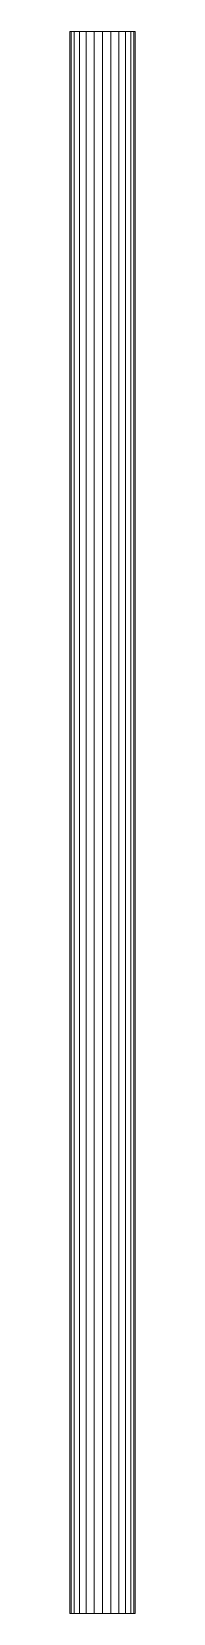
# Model space of a CAD drawing. Header units: inches. Extents: x -3326 to -59, y 8 to 1043.
# Drawn here: x -2423.45 to -2421.55, y 387.88 to 433.89 of the extents above; entities that cross this region are included whole.
import ezdxf

# ---------------------------------------------------------------- set-up
doc = ezdxf.new("R2010")
doc.units = ezdxf.units.IN
doc.header["$MEASUREMENT"] = 0
doc.layers.add('F-SPRN', color=10, linetype='Continuous', lineweight=9)

msp = doc.modelspace()

# ---------------------------------------------------------------- linework, layer by layer
at = {"layer": 'F-SPRN', "color": 1}
msp.add_line((-2422.5, 433.891, 964), (-2422.5, 387.879, 964), dxfattribs=at)
msp.add_line((-2422.5, 433.891, 964), (-2422.5, 387.879, 964), dxfattribs=at)

# ---------------------------------------------------------------- meshes
mesh = msp.add_polyface(dxfattribs=at)
corners = [(-2423.45, 433.891, 964), (-2423.418, 433.891, 964.246), (-2423.323, 433.891, 964.475), (-2423.172, 433.891, 964.672), (-2422.975, 433.891, 964.823), (-2422.746, 433.891, 964.918), (-2422.5, 433.891, 964.95), (-2422.254, 433.891, 964.918), (-2422.025, 433.891, 964.823), (-2421.828, 433.891, 964.672), (-2421.677, 433.891, 964.475), (-2421.582, 433.891, 964.246), (-2421.55, 433.891, 964), (-2421.582, 433.891, 963.754), (-2421.677, 433.891, 963.525), (-2421.828, 433.891, 963.328), (-2422.025, 433.891, 963.177), (-2422.254, 433.891, 963.082), (-2422.5, 433.891, 963.05), (-2422.746, 433.891, 963.082), (-2422.975, 433.891, 963.177), (-2423.172, 433.891, 963.328), (-2423.323, 433.891, 963.525), (-2423.418, 433.891, 963.754)]
mesh.append_faces([[corners[k] for k in face] for face in [(18, 16, 17)]], dxfattribs={"vtx0": -1, "color": 1})
mesh.append_faces([[corners[k] for k in face] for face in [(9, 4, 8)]], dxfattribs={"vtx0": -1, "vtx1": -1, "color": 1})
mesh.append_faces([[corners[k] for k in face] for face in [(21, 9, 15, 16)]], dxfattribs={"vtx0": -1, "vtx1": -1, "vtx3": -1, "color": 1})
mesh.append_faces([[corners[k] for k in face] for face in [(5, 6, 4), (14, 15, 13)]], dxfattribs={"vtx1": -1, "color": 1})
mesh.append_faces([[corners[k] for k in face] for face in [(3, 4, 9, 21), (20, 21, 16, 18)]], dxfattribs={"vtx1": -1, "vtx2": -1, "vtx3": -1, "color": 1})
mesh.append_faces([[corners[k] for k in face] for face in [(23, 0, 1), (18, 19, 20)]], dxfattribs={"vtx2": -1, "color": 1})
mesh.append_faces([[corners[k] for k in face] for face in [(1, 2, 3, 23), (6, 7, 8, 4), (9, 10, 11, 15), (21, 22, 23, 3), (11, 12, 13, 15)]], dxfattribs={"vtx2": -1, "vtx3": -1, "color": 1})
mesh = msp.add_polyface(dxfattribs=at)
corners = [(-2422.5, 433.891, 964.95), (-2422.746, 433.891, 964.918), (-2422.975, 433.891, 964.823), (-2423.172, 433.891, 964.672), (-2423.323, 433.891, 964.475), (-2423.418, 433.891, 964.246), (-2423.45, 433.891, 964), (-2423.45, 387.879, 964), (-2423.418, 387.879, 964.246), (-2423.323, 387.879, 964.475), (-2423.172, 387.879, 964.672), (-2422.975, 387.879, 964.823), (-2422.746, 387.879, 964.918), (-2422.5, 387.879, 964.95)]
mesh.append_faces([[corners[k] for k in face] for face in [(8, 9, 4, 5), (3, 4, 9, 10), (11, 12, 1, 2), (2, 3, 10, 11)]], dxfattribs={"vtx1": -1, "vtx3": -1, "color": 1})
mesh.append_faces([[corners[k] for k in face] for face in [(6, 7, 8, 5)]], dxfattribs={"vtx2": -1, "color": 1})
mesh.append_faces([[corners[k] for k in face] for face in [(12, 13, 0, 1)]], dxfattribs={"vtx3": -1, "color": 1})
mesh = msp.add_polyface(dxfattribs=at)
corners = [(-2423.45, 433.891, 964), (-2423.418, 433.891, 963.754), (-2423.323, 433.891, 963.525), (-2423.172, 433.891, 963.328), (-2422.975, 433.891, 963.177), (-2422.746, 433.891, 963.082), (-2422.5, 433.891, 963.05), (-2422.5, 387.879, 963.05), (-2422.746, 387.879, 963.082), (-2422.975, 387.879, 963.177), (-2423.172, 387.879, 963.328), (-2423.323, 387.879, 963.525), (-2423.418, 387.879, 963.754), (-2423.45, 387.879, 964)]
mesh.append_faces([[corners[k] for k in face] for face in [(7, 8, 5, 6)]], dxfattribs={"vtx1": -1, "color": 1})
mesh.append_faces([[corners[k] for k in face] for face in [(8, 9, 4, 5), (3, 4, 9, 10), (11, 12, 1, 2), (2, 3, 10, 11)]], dxfattribs={"vtx1": -1, "vtx3": -1, "color": 1})
mesh.append_faces([[corners[k] for k in face] for face in [(12, 13, 0, 1)]], dxfattribs={"vtx3": -1, "color": 1})
mesh = msp.add_polyface(dxfattribs=at)
corners = [(-2421.55, 433.891, 964), (-2421.582, 433.891, 964.246), (-2421.677, 433.891, 964.475), (-2421.828, 433.891, 964.672), (-2422.025, 433.891, 964.823), (-2422.254, 433.891, 964.918), (-2422.5, 433.891, 964.95), (-2422.5, 387.879, 964.95), (-2422.254, 387.879, 964.918), (-2422.025, 387.879, 964.823), (-2421.828, 387.879, 964.672), (-2421.677, 387.879, 964.475), (-2421.582, 387.879, 964.246), (-2421.55, 387.879, 964)]
mesh.append_faces([[corners[k] for k in face] for face in [(7, 8, 5, 6)]], dxfattribs={"vtx1": -1, "color": 1})
mesh.append_faces([[corners[k] for k in face] for face in [(8, 9, 4, 5), (3, 4, 9, 10), (11, 12, 1, 2), (2, 3, 10, 11)]], dxfattribs={"vtx1": -1, "vtx3": -1, "color": 1})
mesh.append_faces([[corners[k] for k in face] for face in [(12, 13, 0, 1)]], dxfattribs={"vtx3": -1, "color": 1})
mesh = msp.add_polyface(dxfattribs=at)
corners = [(-2422.5, 433.891, 963.05), (-2422.254, 433.891, 963.082), (-2422.025, 433.891, 963.177), (-2421.828, 433.891, 963.328), (-2421.677, 433.891, 963.525), (-2421.582, 433.891, 963.754), (-2421.55, 433.891, 964), (-2421.55, 387.879, 964), (-2421.582, 387.879, 963.754), (-2421.677, 387.879, 963.525), (-2421.828, 387.879, 963.328), (-2422.025, 387.879, 963.177), (-2422.254, 387.879, 963.082), (-2422.5, 387.879, 963.05)]
mesh.append_faces([[corners[k] for k in face] for face in [(7, 8, 5, 6)]], dxfattribs={"vtx1": -1, "color": 1})
mesh.append_faces([[corners[k] for k in face] for face in [(8, 9, 4, 5), (3, 4, 9, 10), (11, 12, 1, 2), (2, 3, 10, 11)]], dxfattribs={"vtx1": -1, "vtx3": -1, "color": 1})
mesh.append_faces([[corners[k] for k in face] for face in [(12, 13, 0, 1)]], dxfattribs={"vtx3": -1, "color": 1})
mesh = msp.add_polyface(dxfattribs=at)
corners = [(-2423.45, 387.879, 964), (-2423.418, 387.879, 963.754), (-2423.323, 387.879, 963.525), (-2423.172, 387.879, 963.328), (-2422.975, 387.879, 963.177), (-2422.746, 387.879, 963.082), (-2422.5, 387.879, 963.05), (-2422.254, 387.879, 963.082), (-2422.025, 387.879, 963.177), (-2421.828, 387.879, 963.328), (-2421.677, 387.879, 963.525), (-2421.582, 387.879, 963.754), (-2421.55, 387.879, 964), (-2421.582, 387.879, 964.246), (-2421.677, 387.879, 964.475), (-2421.828, 387.879, 964.672), (-2422.025, 387.879, 964.823), (-2422.254, 387.879, 964.918), (-2422.5, 387.879, 964.95), (-2422.746, 387.879, 964.918), (-2422.975, 387.879, 964.823), (-2423.172, 387.879, 964.672), (-2423.323, 387.879, 964.475), (-2423.418, 387.879, 964.246)]
mesh.append_faces([[corners[k] for k in face] for face in [(18, 16, 17)]], dxfattribs={"vtx0": -1, "color": 1})
mesh.append_faces([[corners[k] for k in face] for face in [(16, 20, 15)]], dxfattribs={"vtx0": -1, "vtx1": -1, "color": 1})
mesh.append_faces([[corners[k] for k in face] for face in [(3, 9, 15)]], dxfattribs={"vtx0": -1, "vtx1": -1, "vtx2": -1, "color": 1})
mesh.append_faces([[corners[k] for k in face] for face in [(15, 20, 21, 3)]], dxfattribs={"vtx0": -1, "vtx2": -1, "vtx3": -1, "color": 1})
mesh.append_faces([[corners[k] for k in face] for face in [(12, 13, 11), (7, 8, 6)]], dxfattribs={"vtx1": -1, "color": 1})
mesh.append_faces([[corners[k] for k in face] for face in [(3, 4, 8, 9)]], dxfattribs={"vtx1": -1, "vtx3": -1, "color": 1})
mesh.append_faces([[corners[k] for k in face] for face in [(23, 0, 1)]], dxfattribs={"vtx2": -1, "color": 1})
mesh.append_faces([[corners[k] for k in face] for face in [(18, 19, 20, 16), (21, 22, 23, 1), (13, 14, 15, 9), (1, 2, 3, 21), (4, 5, 6, 8), (9, 10, 11, 13)]], dxfattribs={"vtx2": -1, "vtx3": -1, "color": 1})

doc.saveas('drawing.dxf')
